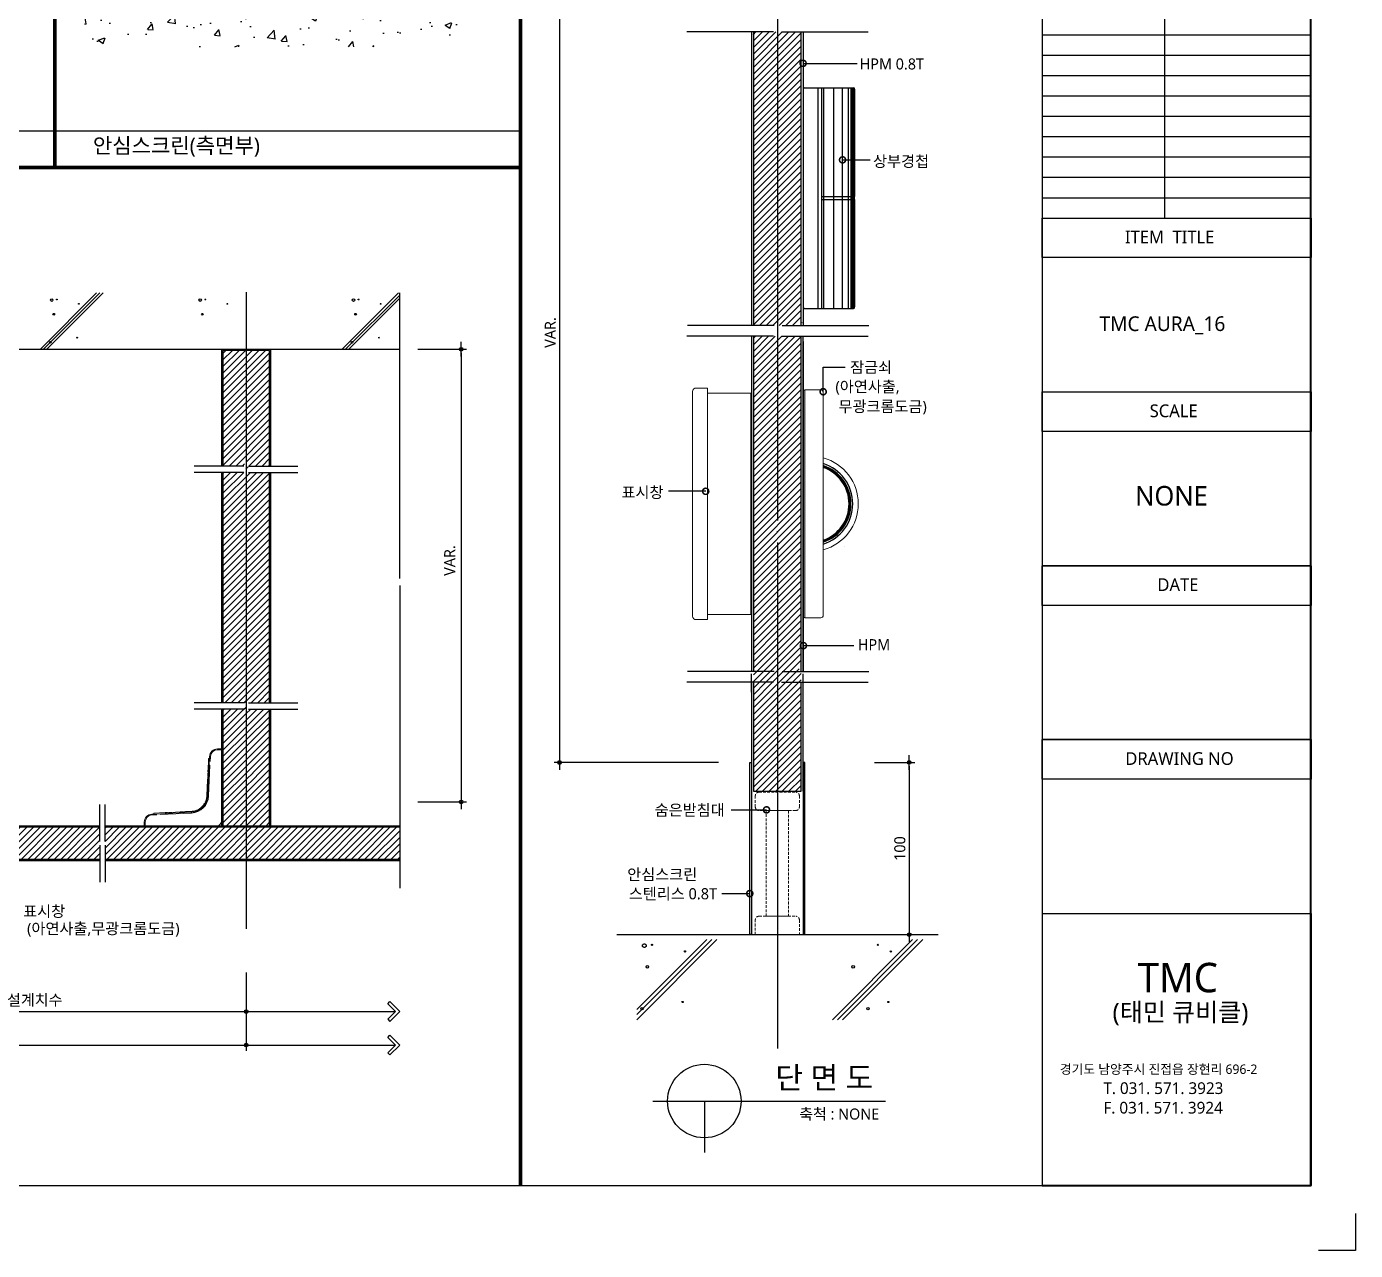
# Model space of a CAD drawing. Extents: x -256 to 8104, y -176 to 5714.
# Drawn here: x 4488 to 8104, y -176 to 3153 of the extents above; entities that cross this region are included whole.
import ezdxf
from ezdxf.enums import TextEntityAlignment as Align

# ---------------------------------------------------------------- set-up
doc = ezdxf.new("R2010")
doc.units = 0
doc.header["$LTSCALE"] = 30
doc.linetypes.add('CEN', pattern=[62, 60, -1, 0, -1])
doc.linetypes.add('HIDDEN', pattern=[0.375, 0.25, -0.125])
doc.layers.get('0').update_dxf_attribs({"linetype": 'CONTINUOUS'})
doc.layers.get('DEFPOINTS').update_dxf_attribs({"linetype": 'CONTINUOUS'})
for name, color, linetype in [('C', 2, 'CONTINUOUS'), ('curior-0Line', 252, 'CONTINUOUS'), ('DIM', 7, 'CONTINUOUS'), ('HAT', 8, 'CONTINUOUS'), ('HID', 9, 'HIDDEN'), ('TIT', 3, 'CONTINUOUS'), ('경첩', 4, 'CONTINUOUS'), ('문자', 3, 'CONTINUOUS'), ('부자재', 4, 'CONTINUOUS'), ('잠금쇠(회전형)', 4, 'CONTINUOUS'), ('중심선', 1, 'CEN'), ('치수', 1, 'CONTINUOUS'), ('판넬', 2, 'CONTINUOUS'), ('해치', 8, 'CONTINUOUS')]:
    doc.layers.add(name, color=color, linetype=linetype)
doc.styles.add('돋움', font='malgun.ttf')
doc.dimstyles.new('10', dxfattribs={"dimscale": 10, "dimtxt": 3, "dimasz": 1, "dimexe": 1.5, "dimexo": 2, "dimgap": 1, "dimtad": 1, "dimdec": 0, "dimlunit": 6, "dimtxsty": '돋움', "dimblk": 'DIMDOT', "dimcen": -1, "dimdle": 1.5, "dimclrt": 3, "dimazin": 3, "dimtfac": 1, "dimtdec": 0, "dimtix": 1, "dimtmove": 2, "dimatfit": 3, "dimldrblk": 'DIMDOT', "dimarcsym": 0})
pattern_1 = [(45, (150000, 0), (-8.980256, 8.980256), [])]

# ---------------------------------------------------------------- blocks, each defined once
blk = doc.blocks.new('DIMDOT')
at = {"linetype": 'Continuous'}
blk.add_line((-2, 0), (2, 0), dxfattribs=at)
for radius in [0.5, 0.25]:
    blk.add_circle((0, 0), radius, dxfattribs=at)
blk = doc.blocks.new('*D351')
at = {"layer": 'DEFPOINTS', "color": 0}
for p in [(158653.4, 775.5), (163407.3, 775.5), (163407.3, 558.3)]:
    blk.add_point(p, dxfattribs=at)
at = {"layer": 'DIM', "color": 0, "lineweight": -2, "ltscale": 10}
for p, q in [((158653.4, 755.5), (158653.4, 543.3)), ((163407.3, 755.5), (163407.3, 543.3)), ((158663.4, 558.3), (163397.3, 558.3))]:
    blk.add_line(p, q, dxfattribs=at)
at = {"layer": 'DIM', "color": 0, "lineweight": -2, "xscale": 10, "yscale": 10, "zscale": 10, "rotation": 180}
blk.add_blockref('DIMDOT', (158653.4, 558.3), dxfattribs=at)
at = {"layer": 'DIM', "color": 0, "lineweight": -2, "xscale": 10, "yscale": 10, "zscale": 10}
blk.add_blockref('DIMDOT', (163407.3, 558.3), dxfattribs=at)
at = {"layer": 'DIM', "color": 3, "insert": (161030.4, 588), "char_height": 30, "attachment_point": 5, "style": '돋움'}
blk.add_mtext('설계치수', dxfattribs=at)
blk = doc.blocks.new('*D352')
at = {"layer": 'DEFPOINTS', "color": 0}
for p in [(162256.5, 775.5), (163407.3, 775.5), (163407.3, 649.8)]:
    blk.add_point(p, dxfattribs=at)
at = {"layer": 'DIM', "color": 0, "lineweight": -2, "ltscale": 10}
for p, q in [((162256.5, 755.5), (162256.5, 634.8)), ((163407.3, 755.5), (163407.3, 634.8)), ((162266.5, 649.8), (163397.3, 649.8))]:
    blk.add_line(p, q, dxfattribs=at)
at = {"layer": 'DIM', "color": 0, "lineweight": -2, "xscale": 10, "yscale": 10, "zscale": 10, "rotation": 180}
blk.add_blockref('DIMDOT', (162256.5, 649.8), dxfattribs=at)
at = {"layer": 'DIM', "color": 0, "lineweight": -2, "xscale": 10, "yscale": 10, "zscale": 10}
blk.add_blockref('DIMDOT', (163407.3, 649.8), dxfattribs=at)
at = {"layer": 'DIM', "color": 3, "insert": (162831.9, 679.5), "char_height": 30, "attachment_point": 5, "style": '돋움'}
blk.add_mtext('설계치수', dxfattribs=at)
blk = doc.blocks.new('*D354')
at = {"layer": 'DEFPOINTS', "color": 0}
for p in [(163854.1, 2451.2), (163854.1, 1219.8), (163992, 1219.8)]:
    blk.add_point(p, dxfattribs=at)
at = {"layer": 'DIM', "color": 0, "lineweight": -2, "ltscale": 10}
for p, q in [((163874.1, 2451.2), (164007, 2451.2)), ((163992, 2441.2), (163992, 1229.8)), ((163874.1, 1219.8), (164007, 1219.8))]:
    blk.add_line(p, q, dxfattribs=at)
at = {"layer": 'DIM', "color": 0, "lineweight": -2, "xscale": 10, "yscale": 10, "zscale": 10}
for p, rotation in [((163992, 2451.2), 90), ((163992, 1219.8), 270)]:
    blk.add_blockref('DIMDOT', p, dxfattribs=dict(at, rotation=rotation))
at = {"layer": 'DIM', "color": 3, "insert": (163961.2, 1876.4), "char_height": 30, "attachment_point": 5, "rotation": 90, "style": '돋움'}
blk.add_mtext('VAR.', dxfattribs=at)
blk = doc.blocks.new('A$C06B31977')
for p, q in [((1.26, 11.06), (1.26, 21.17)), ((1.26, 10.11), (1.26, 0))]:
    blk.add_line(p, q)
blk = doc.blocks.new('A$C13EB2441')
for p, q in [((0.84, 7.37), (0.84, 14.11)), ((0.84, 6.74), (0.84, 0))]:
    blk.add_line(p, q)
blk = doc.blocks.new('*D363')
at = {"layer": 'DEFPOINTS', "color": 0}
for p in [(164712.9, 3666.1), (164260.1, 1327.1), (164712.9, 1327.1)]:
    blk.add_point(p, dxfattribs=at)
at = {"layer": 'DIM', "color": 0, "lineweight": -2, "ltscale": 10}
for p, q in [((164692.9, 3666.1), (164245.1, 3666.1)), ((164260.1, 3656.1), (164260.1, 1337.1)), ((164692.9, 1327.1), (164245.1, 1327.1))]:
    blk.add_line(p, q, dxfattribs=at)
at = {"layer": 'DIM', "color": 0, "lineweight": -2, "xscale": 10, "yscale": 10, "zscale": 10}
for p, rotation in [((164260.1, 3666.1), 90), ((164260.1, 1327.1), 270)]:
    blk.add_blockref('DIMDOT', p, dxfattribs=dict(at, rotation=rotation))
at = {"layer": 'DIM', "color": 3, "insert": (164234.8, 2496.6), "char_height": 30, "attachment_point": 5, "rotation": 90, "style": '돋움'}
blk.add_mtext('VAR.', dxfattribs=at)
blk = doc.blocks.new('_DOTSMALL')
at = {"color": 0, "linetype": 'ByBlock', "const_width": 0.5}
blk.add_lwpolyline([(-0.0625, 0, 1), (0.0625, 0, 1)], format="xyb", close=True, dxfattribs=at)
blk = doc.blocks.new('A$C63EC304E')
at = {"layer": '치수', "color": 1, "xscale": 2.5, "yscale": 2.5, "zscale": 2.5, "rotation": 234.3098741996962}
blk.add_blockref('_DOTSMALL', (0.31, 0.31), dxfattribs=at)
blk = doc.blocks.new('A$C2BC9653E')
at = {"layer": '치수', "xscale": 0.3333333333333333, "yscale": 0.3333333333333333, "zscale": 0.3333333333333333}
blk.add_blockref('A$C63EC304E', (0, 0), dxfattribs=at)
blk = doc.blocks.new('A$C7FC71301')
at = {"layer": '치수', "rotation": 180}
blk.add_blockref('A$C2BC9653E', (0.208, 0.208), dxfattribs=at)
blk = doc.blocks.new('A$C4A20372B')
at = {"layer": '치수'}
blk.add_blockref('A$C7FC71301', (0, 0), dxfattribs=at)
blk = doc.blocks.new('A$C566469F5')
at = {"layer": '치수'}
blk.add_blockref('A$C4A20372B', (0, 0), dxfattribs=at)
blk = doc.blocks.new('A$C7E317CD4')
at = {"layer": '해치', "xscale": 2, "yscale": 2, "zscale": 2}
blk.add_blockref('A$C566469F5', (0, 0), dxfattribs=at)
blk = doc.blocks.new('A$C601D7F27')
at = {"layer": '치수'}
blk.add_blockref('A$C7E317CD4', (0, 0), dxfattribs=at)
blk = doc.blocks.new('A$C38802C08')
at = {"layer": '치수'}
blk.add_blockref('A$C601D7F27', (0, 0), dxfattribs=at)
blk = doc.blocks.new('*D364')
at = {"layer": 'DEFPOINTS', "color": 0}
for p in [(165097.3, 1327.2), (165097.3, 858.9), (165211.6, 858.9)]:
    blk.add_point(p, dxfattribs=at)
at = {"layer": 'DIM', "color": 0, "lineweight": -2, "ltscale": 10}
for p, q in [((165117.3, 1327.2), (165226.6, 1327.2)), ((165211.6, 1317.2), (165211.6, 868.9)), ((165117.3, 858.9), (165226.6, 858.9))]:
    blk.add_line(p, q, dxfattribs=at)
at = {"layer": 'DIM', "color": 0, "lineweight": -2, "xscale": 10, "yscale": 10, "zscale": 10}
for p, rotation in [((165211.6, 1327.2), 90), ((165211.6, 858.9), 270)]:
    blk.add_blockref('DIMDOT', p, dxfattribs=dict(at, rotation=rotation))
at = {"layer": 'DIM', "color": 3, "insert": (165186, 1093), "char_height": 30, "attachment_point": 5, "rotation": 90, "style": '돋움'}
blk.add_mtext('100', dxfattribs=at)
blk = doc.blocks.new('AURA_16', base_point=(158321.5, 175.8))
at = {"layer": 'HAT'}
h = blk.add_hatch(dxfattribs=at)
h.set_pattern_fill('ANSI31', color=256, scale=4, style=0)
h.set_pattern_definition(pattern_1)
edge = h.paths.add_edge_path()
edge.add_line((164917.6, 3265.4), (164858.2, 3265.4))
edge.add_arc((164856.1, 3265.4), 2.08, -54.3099, 0, ccw=False)
edge.add_arc((164856.1, 3265.4), 2.08, 125.6901, 305.6901, ccw=False)
edge.add_arc((164856.1, 3265.4), 2.08, 0, 125.6901, ccw=False)
edge.add_line((164858.2, 3265.4), (164917.6, 3265.4))
edge.add_line((164917.6, 3265.4), (164917.6, 3314.1))
edge.add_line((164917.6, 3314.1), (164907.3, 3314.1))
edge.add_spline(control_points=[(164904.5, 3306.3), (164905.5, 3308.9), (164906.4, 3311.6), (164907.3, 3314.1)], knot_values=[0, 0, 0, 0, 0.152076, 0.152076, 0.152076, 0.152076], degree=3, periodic=0)
edge.add_line((164907.3, 3314.1), (164852.6, 3314.1))
edge.add_line((164852.6, 3314.1), (164852.6, 2515.6))
edge.add_line((164852.6, 2515.6), (164909.3, 2515.6))
edge.add_spline(control_points=[(164909.3, 2515.6), (164912.5, 2524.3), (164915.5, 2532.2), (164917.6, 2536)], knot_values=[0.152076, 0.152076, 0.152076, 0.152076, 0.673721, 0.673721, 0.673721, 0.673721], degree=3, periodic=0)
edge.add_spline(control_points=[(164920, 2515.6), (164920.5, 2525.6), (164921.6, 2540.9), (164918.7, 2538), (164917.6, 2536)], knot_values=[0.673721, 0.673721, 0.673721, 0.673721, 1.332503, 1.60798, 1.60798, 1.60798, 1.60798], degree=3, periodic=0)
edge.add_line((164917.6, 2536), (164917.6, 3265.4))
h.paths.add_polyline_path([(164852.6, 3314.1), (164787.6, 3314.1), (164787.6, 2515.6), (164852.6, 2515.6)])
h = blk.add_hatch(dxfattribs=at)
h.set_pattern_fill('ANSI31', color=256, scale=4, style=0)
h.set_pattern_definition(pattern_1)
h.paths.add_polyline_path([(164852.6, 2030), (164787.6, 2030), (164787.6, 1574.5), (164852.6, 1574.5), (164852.6, 1684, -0.567825), (164852.6, 1687.6)])
h.paths.add_polyline_path([(164917.6, 2030), (164852.6, 2030), (164852.6, 1687.6, -0.582142), (164855.8, 1685.8), (164917.6, 1685.8)])
edge = h.paths.add_edge_path()
edge.add_line((164917.6, 1685.8), (164855.8, 1685.8))
edge.add_arc((164853.7, 1685.8), 2.08, -54.3099, 0, ccw=False)
edge.add_arc((164853.7, 1685.8), 2.08, 239.178, 305.6901, ccw=False)
edge.add_line((164852.6, 1684), (164852.6, 1574.5))
edge.add_line((164852.6, 1574.5), (164909.3, 1574.5))
edge.add_spline(control_points=[(164909.3, 1574.5), (164912.5, 1583.3), (164915.5, 1591.1), (164917.6, 1594.9)], knot_values=[0.152076, 0.152076, 0.152076, 0.152076, 0.673721, 0.673721, 0.673721, 0.673721], degree=3, periodic=0)
edge.add_line((164917.6, 1594.9), (164917.6, 1685.8))
h.paths.add_polyline_path([(164852.6, 2486.6), (164787.6, 2486.6), (164787.6, 2030), (164852.6, 2030)])
edge = h.paths.add_edge_path()
edge.add_line((164917.6, 2486.6), (164907.3, 2486.6))
edge.add_spline(control_points=[(164904.5, 2478.8), (164905.5, 2481.4), (164906.4, 2484), (164907.3, 2486.6)], knot_values=[0, 0, 0, 0, 0.152076, 0.152076, 0.152076, 0.152076], degree=3, periodic=0)
edge.add_line((164907.3, 2486.6), (164852.6, 2486.6))
edge.add_line((164852.6, 2486.6), (164852.6, 2030))
edge.add_line((164852.6, 2030), (164917.6, 2030))
edge.add_line((164917.6, 2030), (164917.6, 2486.6))
at = {"layer": 'HAT', "transparency": 33554687}
h = blk.add_hatch(dxfattribs=at)
h.set_pattern_fill('ANSI31', color=256, scale=4, style=0)
h.set_pattern_definition(pattern_1)
h.paths.add_polyline_path([(164787.6, 1574.5), (164787.6, 1545.5), (164842, 1545.5), (164852.6, 1545.5), (164852.6, 1574.5), (164844, 1574.5)])
h.paths.add_polyline_path([(164917.6, 1545.5), (164917.6, 1574.5), (164866.2, 1574.5), (164852.6, 1574.5), (164852.6, 1545.5), (164864.3, 1545.5)])
h = blk.add_hatch(dxfattribs=at)
h.set_pattern_fill('ANSI31', color=256, scale=4, style=0)
h.set_pattern_definition(pattern_1)
h.paths.add_polyline_path([(164842, 1545.5), (164787.6, 1545.5), (164787.6, 1248.7), (164852.6, 1248.7), (164852.6, 1545.5)])
h.paths.add_polyline_path([(164917.6, 1545.5), (164864.3, 1545.5), (164852.6, 1545.5), (164852.6, 1248.7), (164917.6, 1248.7)])
at = {"layer": '해치'}
h = blk.add_hatch(dxfattribs=at)
h.set_pattern_fill('AR-CONC', color=256, style=0)
h.set_pattern_definition([(50, (161538.17, 1839.99), (182.185, -15.939), [19.05, -209.55]), (355, (161538.17, 1839.99), (-35.243, 191.057), [15.24, -167.64]), (100.451, (161553.35, 1838.66), (146.943, 175.117), [16.19, -178.09]), (46.184, (161538.17, 1890.8), (271.079, -42.042), [28.575, -314.325]), (96.636, (161560.76, 1887.29), (237.404, 247.426), [24.285, -267.135]), (351.184, (161538.17, 1890.8), (237.405, 247.425), [22.86, -251.46]), (21, (161563.57, 1878.09), (151.615, -102.2655), [19.05, -209.55]), (326, (161563.57, 1878.09), (61.802, 184.188), [15.24, -167.64]), (71.4514, (161576.2, 1869.57), (213.416, 81.923), [16.19, -178.09]), (37.5, (161538.166, 1839.99), (3.0886, 84.555), [0, -165.608, 0, -170.18, 0, -168.275]), (7.5, (161538.17, 1839.99), (66.8197, 100.1806), [0, -97.028, 0, -161.798, 0, -64.135]), (327.5, (161481.524, 1839.99), (135.5906, -5.7287), [0, -63.5, 0, -198.12, 0, -262.89]), (317.5, (161456.12, 1839.99), (148.129, 25.4265), [0, -82.55, 0, -131.572, 0, -186.69])])
h.paths.add_polyline_path([(164017.7, 3273.7), (164017.7, 3376.7), (162967.6, 3376.7), (162967.6, 3273.7)])
h = blk.add_hatch(dxfattribs=at)
h.set_pattern_fill('ANSI31', color=256, scale=4, style=0)
h.set_pattern_definition([(45, (-112903.08, -55996.612), (-8.9802561, 8.9802561), [])])
edge = h.paths.add_edge_path()
edge.add_line((163407.3, 2447.8), (163344.9, 2447.8))
edge.add_line((163344.9, 2447.8), (163344, 2446.9))
edge.add_line((163344, 2446.9), (163344, 2346.5))
edge.add_line((163344, 2346.5), (163386.8, 2346.5))
edge.add_line((163386.8, 2346.5), (163386.8, 2305))
edge.add_line((163386.8, 2305), (163344, 2305))
edge.add_line((163344, 2305), (163344, 2133.3))
edge.add_line((163344, 2133.3), (163400.6, 2133.3))
edge.add_spline(control_points=[(163400.6, 2133.3), (163403.3, 2140.9), (163409.4, 2156.3), (163405.5, 2125.4), (163407, 2122.9), (163407.3, 2122.9)], knot_values=[0.456227, 0.456227, 0.456227, 0.456227, 2.847595, 6.178025, 6.737145, 6.737145, 6.737145, 6.737145], degree=3, periodic=0)
edge.add_spline(control_points=[(163407, 2123.1), (163407.1, 2126.1), (163407.1, 2128.8), (163406.6, 2129.2), (163406.5, 2129.2)], knot_values=[0.891967, 0.891967, 0.891967, 0.891967, 1.280656, 1.337888, 1.337888, 1.337888, 1.337888], degree=3, periodic=0)
edge.add_line((163407.3, 2122.9), (163407.3, 2447.8))
edge = h.paths.add_edge_path()
edge.add_line((163470.7, 2447.8), (163407.3, 2447.8))
edge.add_line((163407.3, 2447.8), (163407.3, 2122.9))
edge.add_spline(control_points=[(163407.3, 2122.9), (163408.5, 2122.6), (163410.7, 2127), (163413.4, 2133.3)], knot_values=[6.737145, 6.737145, 6.737145, 6.737145, 8.913909, 8.913909, 8.913909, 8.913909], degree=3, periodic=0)
edge.add_spline(control_points=[(163413.4, 2133.3), (163415.4, 2138.1), (163417.7, 2144.1), (163420.1, 2150)], knot_values=[8.913909, 8.913909, 8.913909, 8.913909, 10.573873, 10.573873, 10.573873, 10.573873], degree=3, periodic=0)
edge.add_line((163413.4, 2133.3), (163470.7, 2133.3))
edge.add_line((163470.7, 2133.3), (163470.7, 2305))
edge.add_line((163470.7, 2305), (163427.8, 2305))
edge.add_line((163427.8, 2305), (163427.8, 2346.5))
edge.add_line((163427.8, 2346.5), (163470.7, 2346.5))
edge.add_line((163470.7, 2346.5), (163470.7, 2447.8))
h.paths.add_polyline_path([(163470.7, 2346.5), (163427.8, 2346.5), (163427.8, 2305), (163470.7, 2305)], flags=16)
h.paths.add_polyline_path([(163386.8, 2346.5), (163344, 2346.5), (163344, 2305), (163386.8, 2305)], flags=16)
h = blk.add_hatch(dxfattribs=at)
h.set_pattern_fill('ANSI31', color=256, scale=4, style=0)
h.set_pattern_definition([(45, (163407.324, 1802.837), (-8.98026, 8.98026), [])])
h.paths.add_polyline_path([(163470.7, 2116.2), (163344, 2116.2), (163344, 1489.5), (163470.7, 1489.5)])
at = {"layer": '해치', "transparency": 33554687}
h = blk.add_hatch(dxfattribs=at)
h.set_pattern_fill('ANSI31', color=256, scale=4)
h.set_pattern_definition(pattern_1)
edge = h.paths.add_edge_path()
edge.add_spline(control_points=[(163407.3, 1461.9), (163407, 1462), (163405.9, 1463.7), (163406.8, 1473.6), (163407, 1479.3)], knot_values=[1.337888, 1.337888, 1.337888, 1.337888, 1.524261, 2.245715, 2.245715, 2.245715, 2.245715], degree=3, periodic=0)
edge.add_spline(control_points=[(163407.3, 1479.1), (163407, 1479.1), (163405.5, 1481.6), (163409.4, 1512.5), (163403.3, 1497.1), (163400.6, 1489.5)], knot_values=[0.152076, 0.152076, 0.152076, 0.152076, 0.338449, 1.448592, 2.245715, 2.245715, 2.245715, 2.245715], degree=3, periodic=0)
edge.add_spline(control_points=[(163407, 1479.3), (163407.1, 1482.3), (163407.1, 1485), (163406.6, 1485.4), (163406.5, 1485.4)], knot_values=[0.891967, 0.891967, 0.891967, 0.891967, 1.280656, 1.337888, 1.337888, 1.337888, 1.337888], degree=3, periodic=0)
edge.add_spline(control_points=[(163406.5, 1485.4), (163405.5, 1485.5), (163403.1, 1479.5), (163400.6, 1472.4)], knot_values=[0.152076, 0.152076, 0.152076, 0.152076, 0.891967, 0.891967, 0.891967, 0.891967], degree=3, periodic=0)
edge.add_spline(control_points=[(163398.9, 1467.9), (163399.5, 1469.4), (163400, 1470.9), (163400.6, 1472.4)], knot_values=[0, 0, 0, 0, 0.152076, 0.152076, 0.152076, 0.152076], degree=3, periodic=0)
edge.add_line((163400.6, 1472.4), (163344, 1472.4))
edge.add_line((163344, 1472.4), (163344, 1299.9))
edge.add_line((163344, 1299.9), (163388.7, 1299.9))
edge.add_line((163388.7, 1299.9), (163388.7, 1258.4))
edge.add_line((163388.7, 1258.4), (163344, 1258.4))
edge.add_line((163344, 1258.4), (163344, 1154.1))
edge.add_line((163344, 1154.1), (163407.3, 1154.1))
edge.add_line((163407.3, 1154.1), (163407.3, 1461.9))
h.paths.add_polyline_path([(163470.7, 1299.9), (163425.9, 1299.9), (163425.9, 1258.4), (163470.7, 1258.4)])
h.paths.add_polyline_path([(163388.7, 1299.9), (163344, 1299.9), (163344, 1258.4), (163388.7, 1258.4)], flags=16)
h = blk.add_hatch(dxfattribs=at)
h.set_pattern_fill('ANSI31', color=256, scale=4)
h.set_pattern_definition(pattern_1)
h.paths.add_polyline_path([(163470.7, 1411.4), (163407.3, 1411.4), (163407.3, 1154.1), (163470.7, 1154.1), (163470.7, 1258.4), (163425.9, 1258.4), (163425.9, 1299.9), (163470.7, 1299.9)])
edge = h.paths.add_edge_path()
edge.add_line((163470.7, 1472.4), (163413.4, 1472.4))
edge.add_spline(control_points=[(163413.4, 1472.4), (163410.7, 1466.1), (163408.5, 1461.7), (163407.3, 1461.9)], knot_values=[2.245715, 2.245715, 2.245715, 2.245715, 2.971303, 2.971303, 2.971303, 2.971303], degree=3, periodic=0)
edge.add_line((163407.3, 1461.9), (163407.3, 1411.4))
edge.add_line((163407.3, 1411.4), (163470.7, 1411.4))
edge.add_line((163470.7, 1411.4), (163470.7, 1472.4))
h = blk.add_hatch(dxfattribs=at)
h.set_pattern_fill('ANSI31', color=256, scale=4, style=0)
h.set_pattern_definition(pattern_1)
h.paths.add_polyline_path([(163023.4, 1102.5), (163023.4, 1112), (163023.4, 1150.8), (163407.3, 1150.8), (163407.3, 1064.1), (163023.4, 1064.1)])
edge = h.paths.add_edge_path()
edge.add_line((163008.8, 1102.5), (163008.8, 1112))
edge.add_line((163008.8, 1112), (163008.8, 1150.8))
edge.add_line((163008.8, 1150.8), (162376.3, 1150.8))
edge.add_line((162376.3, 1150.8), (162376.3, 1109.6))
edge.add_arc((162376.3, 1107.5), 2.08, -35.6901, 90, ccw=False)
edge.add_arc((162376.3, 1107.5), 2.08, 270, 324.3099, ccw=False)
edge.add_line((162376.3, 1105.4), (162376.3, 1064.1))
edge.add_line((162376.3, 1064.1), (163008.8, 1064.1))
edge.add_line((163008.8, 1064.1), (163008.8, 1102.5))
h.paths.add_polyline_path([(162251.5, 1150.8), (162251.5, 1064.1), (162376.3, 1064.1), (162376.3, 1105.4, -0.610943), (162374.6, 1108.7, -0.241509), (162376.3, 1109.6), (162376.3, 1150.8)])
h.paths.add_polyline_path([(163825, 1150.8), (163407.3, 1150.8), (163407.3, 1064.1), (163825, 1064.1)])
at = {"color": 8}
blk.add_line((162768.2, 3045), (164153.5, 3045), dxfattribs=at)
for p, q in [((163825, 1827.5), (163825, 2604.3)), ((158653.4, 2451.2), (163825, 2451.2)), ((163400.7, 2133.3), (163265.9, 2133.3)), ((163413.4, 2133.3), (163548.2, 2133.3)), ((163825, 1808.5), (163825, 985.2)), ((163400.7, 1489.5), (163265.9, 1489.5)), ((163413.4, 1489.5), (163548.2, 1489.5)), ((164415.4, 858.9), (165289.8, 858.9))]:
    blk.add_line(p, q)
at = {"color": 2}
for p, q in [((166425.6, 100), (166425.6, 0)), ((166425.6, 100), (166425.6, 0)), ((166425.6, 100), (166425.6, 0)), ((166425.6, 0), (166325.6, 0)), ((166425.6, 0), (166325.6, 0)), ((166425.6, 0), (166325.6, 0))]:
    blk.add_line(p, q, dxfattribs=at)
for points in [[(158320.8, 5714.2), (165573.1, 5714.2), (165573.1, 175.8), (158320.8, 175.8)], [(158320.8, 5714.2), (165573.1, 5714.2), (165573.1, 175.8), (158320.8, 175.8)], [(158320.8, 5714.2), (166302.7, 5714.2), (166302.7, 175.8), (158320.8, 175.8)], [(164777.6, 1327.1), (164782.6, 1327.1), (164782.6, 858.9), (164777.6, 858.9)], [(164927.6, 1327.1), (164922.6, 1327.1), (164922.6, 858.9), (164927.6, 858.9)]]:
    blk.add_lwpolyline(points, close=True, dxfattribs=at)
at = {"color": 8, "const_width": 10}
for points in [[(162886.6, 2945), (162886.6, 5714.2)], [(164153.5, 175.8), (164153.5, 5714.2)], [(158368.9, 2945), (164153.5, 2945)]]:
    blk.add_lwpolyline(points, dxfattribs=at)
at = {"layer": 'C'}
for p, q in [((164787.6, 3314.1), (164787.6, 2515.6)), ((164917.6, 2515.6), (164917.6, 3314.1)), ((164787.6, 2486.6), (164787.6, 1574.5)), ((164917.6, 1574.5), (164917.6, 2486.6)), ((164787.6, 1545.5), (164787.6, 1248.7)), ((164917.6, 1248.7), (164917.6, 1545.5)), ((164787.6, 1248.7), (164917.6, 1248.7)), ((163008.8, 1150.8), (162618.5, 1150.8)), ((163825, 1150.8), (163023.4, 1150.8)), ((162618.5, 1064.1), (163008.8, 1064.1)), ((163023.4, 1064.1), (163825, 1064.1))]:
    blk.add_line(p, q, dxfattribs=at)
at = {"layer": 'curior-0Line'}
for p, q in [((165573.1, 5714.2), (165573.1, 176.6)), ((165905.7, 3361.7), (165905.7, 2808)), ((165573.5, 3306.3), (166305.6, 3306.3)), ((165573.5, 3251), (166305.6, 3251)), ((165573.5, 3195.6), (166305.6, 3195.6)), ((165573.5, 3140.2), (166305.6, 3140.2)), ((165573.5, 3084.8), (166305.6, 3084.8)), ((165573.5, 3029.5), (166305.6, 3029.5)), ((165573.5, 2974.1), (166305.6, 2974.1)), ((165573.5, 2918.7), (166305.6, 2918.7)), ((165573.5, 2863.3), (166305.6, 2863.3)), ((165573.5, 2808), (166305.6, 2808))]:
    blk.add_line(p, q, dxfattribs=at)
for points in [[(166305.6, 5714.2), (165573.1, 5714.2), (165573.1, 175.8), (166305.6, 175.8)], [(165573.5, 2808), (166305.6, 2808), (166305.6, 2700.2), (165573.5, 2700.2)], [(165573.5, 2335.1), (166305.6, 2335.1), (166305.6, 2227.3), (165573.5, 2227.3)], [(165573.5, 1389.2), (166305.6, 1389.2), (166305.6, 1862.2), (165573.5, 1862.2)], [(165573.5, 1862.2), (166305.6, 1862.2), (166305.6, 1754.4), (165573.5, 1754.4)], [(165573.5, 916.3), (166305.6, 916.3), (166305.6, 1389.2), (165573.5, 1389.2)], [(165573.5, 1389.2), (166305.6, 1389.2), (166305.6, 1281.5), (165573.5, 1281.5)], [(166305.6, 176.6), (165573.8, 176.6), (165573.8, 916.3), (166305.6, 916.3)]]:
    blk.add_lwpolyline(points, close=True, dxfattribs=at)
at = {"layer": 'DIM', "ltscale": 10}
for p, q in [((163792.5, 670.9), (163798.3, 676.6)), ((163813.6, 649.8), (163792.5, 670.9)), ((163825, 649.8), (163798.3, 676.6)), ((163407.3, 649.8), (163813.6, 649.8)), ((163813.6, 649.8), (163792.5, 628.7)), ((163792.5, 628.7), (163798.3, 623)), ((163825, 649.8), (163798.3, 623)), ((163792.5, 579.4), (163798.3, 585.1)), ((163813.6, 558.3), (163792.5, 579.4)), ((163825, 558.3), (163798.3, 585.1)), ((163407.3, 558.3), (163813.6, 558.3)), ((163813.6, 558.3), (163792.5, 537.3)), ((163825, 558.3), (163798.3, 531.6)), ((163792.5, 537.3), (163798.3, 531.6))]:
    blk.add_line(p, q, dxfattribs=at)
at = {"layer": 'HAT'}
for radius, start, end in [(114.6, 287.404, 72.596), (109.6, 288.2251, 71.7749), (106.6, 288.7568, 71.2432), (104.6, 289.1292, 70.8708)]:
    blk.add_arc((164943.3, 2030.6), radius, start, end, dxfattribs=at)
at = {"layer": 'HID', "lineweight": 15}
for points in [[(164802.6, 1246.3), (164902.6, 1246.3, -0.414214), (164912.6, 1236.3), (164912.6, 1206.3, -0.414214), (164902.6, 1196.3), (164802.6, 1196.3, -0.414214), (164792.6, 1206.3), (164792.6, 1236.3, -0.414214)], [(164802.6, 908.9), (164902.6, 908.9, -0.414214), (164912.6, 898.9), (164912.6, 858.9), (164792.6, 858.9), (164792.6, 898.9, -0.414214)]]:
    blk.add_lwpolyline(points, format="xyb", close=True, dxfattribs=at)
blk.add_lwpolyline([(164822.6, 1196.3), (164882.6, 1196.3), (164882.6, 908.9), (164822.6, 908.9)], close=True, dxfattribs=at)
at = {"layer": 'TIT', "color": 7}
for p, q in [((164513.9, 406.2), (165146.6, 406.2)), ((164654.2, 406.2), (164654.2, 266.2))]:
    blk.add_line(p, q, dxfattribs=at)
blk.add_circle((164653.9, 406.2), 100, dxfattribs=at)
at = {"layer": '경첩', "color": 4, "linetype": 'Continuous', "lineweight": 15}
for p, q in [((163305.6, 1338.6), (163307.2, 1337.1)), ((163307.4, 1343.2), (163306.3, 1319.9)), ((163309.1, 1329.6), (163309.8, 1343.1)), ((163329.3, 1361.8), (163329.3, 1364.1)), ((163340, 1364.1), (163329.3, 1364.1)), ((163329.3, 1361.8), (163340, 1361.8)), ((163340, 1361.8), (163340, 1364.1)), ((163340, 1341.7), (163340, 1361.8)), ((163340, 1338.5), (163340, 1340.8)), ((163340, 1338.5), (163340, 1168.1)), ((163306.3, 1319.9), (163302.4, 1236.2)), ((163304.6, 1333.1), (163303.4, 1307.8)), ((163303.4, 1307.8), (163305.7, 1305.6)), ((163304.6, 1333.1), (163306.9, 1330.8)), ((163304.7, 1236.1), (163308.7, 1319.8)), ((163302.5, 1288.9), (163301.3, 1262.2)), ((163302.5, 1288.9), (163304.8, 1286.7)), ((163303, 1298.4), (163302.7, 1292.1)), ((163302.7, 1292.1), (163304.9, 1289.9)), ((163303, 1298.4), (163305.2, 1296.2)), ((163303.1, 1301.5), (163305.4, 1299.3)), ((163299.6, 1231.7), (163301.6, 1229.7)), ((163299.9, 1233.8), (163302, 1231.7)), ((163300.3, 1242.3), (163300.1, 1236.3)), ((163300.4, 1243.2), (163300.3, 1242.3)), ((163300.3, 1242.3), (163302.6, 1240.1)), ((163300.5, 1246.4), (163300.4, 1243.2)), ((163300.4, 1243.2), (163302.6, 1241)), ((163300.6, 1247.3), (163300.5, 1246.4)), ((163300.5, 1246.4), (163302.8, 1244.2)), ((163301, 1255.9), (163300.6, 1247.3)), ((163300.6, 1247.3), (163302.8, 1245.1)), ((163301, 1255.9), (163303.2, 1253.7)), ((163301.3, 1262.1), (163301.1, 1258.1)), ((163301.1, 1258.1), (163303.3, 1255.9)), ((163301.3, 1262.2), (163303.5, 1259.9)), ((163301.3, 1262.1), (163303.5, 1259.8)), ((163255.6, 1194), (163243, 1193.4)), ((163243, 1193.4), (163245.2, 1191.1)), ((163257.9, 1194.1), (163255.6, 1194)), ((163255.6, 1194), (163257.8, 1191.7)), ((163267.3, 1195.5), (163269.1, 1193.6)), ((163272.2, 1197.2), (163274, 1195.4)), ((163274.5, 1198.2), (163276.3, 1196.4)), ((163278.8, 1200.5), (163280.5, 1198.8)), ((163280.8, 1201.8), (163282.5, 1200.1)), ((163291, 1211.4), (163292.6, 1209.7)), ((163292.4, 1213.3), (163294, 1211.6)), ((163294.9, 1217.4), (163296.6, 1215.7)), ((163296, 1219.6), (163297.7, 1217.9)), ((163297.5, 1223.4), (163299.3, 1221.6)), ((163298.9, 1228.3), (163300.9, 1226.3)), ((163300.8, 1226.3), (163298.9, 1228.2)), ((163132.3, 1164.8), (163130, 1164.8)), ((163130, 1164.8), (163130, 1154.1)), ((163132.3, 1154.1), (163132.3, 1164.8)), ((163174.2, 1187.8), (163150.9, 1186.7)), ((163151, 1184.4), (163164.5, 1185)), ((163155.5, 1188.5), (163156.3, 1189.3)), ((163155.5, 1188.5), (163157, 1187)), ((163186.3, 1190.7), (163156.3, 1189.3)), ((163258, 1191.7), (163174.2, 1187.8)), ((163174.3, 1185.5), (163258.1, 1189.4)), ((163186.3, 1190.7), (163188.5, 1188.5)), ((163192.6, 1191), (163194.8, 1188.8)), ((163195.7, 1191.1), (163198, 1188.9)), ((163227.3, 1192.6), (163202, 1191.4)), ((163202, 1191.4), (163204.3, 1189.2)), ((163227.3, 1192.6), (163229.5, 1190.4)), ((163233.6, 1192.9), (163235.8, 1190.7)), ((163236.7, 1193.1), (163238.9, 1190.8)), ((163130, 1154.1), (163132.3, 1154.1)), ((163132.3, 1154.1), (163152.4, 1154.1)), ((163153.3, 1154.1), (163155.7, 1154.1)), ((163326, 1154.1), (163155.7, 1154.1))]:
    blk.add_line(p, q, dxfattribs=at)
at = {"layer": '경첩', "color": 4, "linetype": 'Continuous', "lineweight": 15, "flags": 128}
for points in [[(163304.8, 1337.8), (163305, 1338), (163305.2, 1338.2), (163305.3, 1338.3), (163305.4, 1338.4), (163305.5, 1338.5), (163305.6, 1338.6), (163305.6, 1338.6), (163305.6, 1338.6)], [(163309.8, 1343.1), (163309.3, 1343.2), (163308.9, 1343.2), (163308.5, 1343.2), (163308.1, 1343.2), (163307.8, 1343.2), (163307.6, 1343.2), (163307.5, 1343.2), (163307.4, 1343.2)], [(163303.4, 1307.8), (163303.4, 1306.6), (163303.3, 1305.4), (163303.3, 1304.3), (163303.2, 1303.4), (163303.2, 1302.6), (163303.2, 1302), (163303.1, 1301.7), (163303.1, 1301.5)], [(163304.8, 1337.8), (163304.8, 1336.8), (163304.7, 1335.7), (163304.7, 1334.4), (163304.6, 1333.1)], [(163306.3, 1319.9), (163306.4, 1319.9), (163306.5, 1319.9), (163306.7, 1319.9), (163307, 1319.9), (163307.4, 1319.9), (163307.8, 1319.8), (163308.2, 1319.8), (163308.7, 1319.8)], [(163299.9, 1233.8), (163299.7, 1232.3), (163299.6, 1231.7)], [(163301.1, 1258.1), (163301.1, 1257.4), (163301, 1256.7), (163301, 1255.9)], [(163301.3, 1262.2), (163301.3, 1262.1), (163301.3, 1262.1)], [(163302.4, 1236.2), (163302.4, 1236.2), (163302.6, 1236.2), (163302.8, 1236.1), (163303.1, 1236.1), (163303.4, 1236.1), (163303.8, 1236.1), (163304.3, 1236.1), (163304.7, 1236.1)], [(163243, 1193.4), (163241.8, 1193.3), (163240.6, 1193.3), (163239.5, 1193.2), (163238.6, 1193.2), (163237.8, 1193.1), (163237.2, 1193.1), (163236.8, 1193.1), (163236.7, 1193.1)], [(163298.9, 1228.3), (163298.9, 1228.3), (163298.9, 1228.3)], [(163151, 1184.4), (163151, 1184.8), (163151, 1185.3), (163150.9, 1185.7), (163150.9, 1186), (163150.9, 1186.3), (163150.9, 1186.5), (163150.9, 1186.7), (163150.9, 1186.7)], [(163174.2, 1187.8), (163174.2, 1187.8), (163174.2, 1187.6), (163174.2, 1187.4), (163174.3, 1187.1), (163174.3, 1186.8), (163174.3, 1186.4), (163174.3, 1185.9), (163174.3, 1185.5)], [(163192.6, 1191), (163192.5, 1191), (163192.1, 1191), (163191.5, 1190.9), (163190.7, 1190.9), (163189.8, 1190.9), (163188.7, 1190.8), (163187.5, 1190.8), (163186.3, 1190.7)], [(163202, 1191.4), (163201, 1191.4), (163199.9, 1191.3), (163198.9, 1191.3), (163198, 1191.3), (163197.2, 1191.2), (163196.6, 1191.2), (163196.1, 1191.2), (163195.8, 1191.2), (163195.7, 1191.1)], [(163233.6, 1192.9), (163233.4, 1192.9), (163233.1, 1192.9), (163232.5, 1192.9), (163231.7, 1192.8), (163230.8, 1192.8), (163229.7, 1192.7), (163228.5, 1192.7), (163227.3, 1192.6)], [(163258, 1191.7), (163258, 1191.7), (163258, 1191.6), (163258, 1191.4), (163258, 1191.1), (163258, 1190.7), (163258, 1190.3), (163258.1, 1189.9), (163258.1, 1189.4)]]:
    blk.add_lwpolyline(points, dxfattribs=at)
at = {"layer": '경첩', "color": 4, "linetype": 'Continuous', "lineweight": 15}
for centre, radius, start, end in [((163329.3, 1342.2), 21.9, 90, 177.3017), ((163329.3, 1342.2), 19.6, 90, 177.3017), ((163255.8, 1238.4), 46.7, 272.6983, 357.3017), ((163255.8, 1238.4), 49, 272.6983, 357.3017), ((163255.8, 1238.4), 44.3, 346.8377, 351.3944), ((163255.8, 1238.4), 44.3, 354.0912, 357.3017), ((163255.8, 1238.4), 44.3, 272.6983, 285), ((163255.8, 1238.4), 44.3, 284.9998, 291.7506), ((163255.8, 1238.4), 44.3, 294.9948, 301.2998), ((163255.8, 1238.3), 44.3, 301.2991, 304.3858), ((163255.8, 1238.4), 44.3, 304.3849, 322.5608), ((163255.8, 1238.4), 44.3, 322.5612, 325.6145), ((163255.8, 1238.4), 44.3, 325.6151, 331.8264), ((163255.8, 1238.4), 44.3, 335.0052, 340.234), ((163255.8, 1238.4), 44.3, 340.234, 346.7569), ((163151.9, 1164.8), 21.9, 92.6983, 180), ((163151.9, 1164.8), 19.6, 92.6983, 180), ((163326, 1168.1), 14, 270, 0)]:
    blk.add_arc(centre, radius, start, end, dxfattribs=at)
at = {"layer": '부자재'}
for p, q in [((164922.6, 3158.2), (164922.6, 2566.2)), ((164926.6, 3162.2), (165058.6, 3162.2)), ((164962.6, 3162.2), (164962.6, 2562.2)), ((164972.7, 3162.2), (164972.7, 2562.2)), ((165062.6, 3158.2), (165062.6, 2866.2)), ((164972.7, 2866.2), (165062.6, 2866.2)), ((164972.7, 2858.2), (165062.6, 2858.2)), ((165061.4, 2866.2), (165061.4, 2858.2)), ((165062.6, 2858.2), (165062.6, 2566.2)), ((164926.6, 2562.2), (165058.6, 2562.2))]:
    blk.add_line(p, q, dxfattribs=at)
for centre, start, end in [((164926.6, 3158.2), 90, 180), ((165058.6, 3158.2), 0, 90), ((164926.6, 2566.2), 180, 270), ((165058.6, 2566.2), 270, 0)]:
    blk.add_arc(centre, 4, start, end, dxfattribs=at)
at = {"layer": '잠금쇠(회전형)', "linetype": 'Continuous', "lineweight": 15}
for p, q in [((164621.7, 2336.5), (164621.7, 1724.6)), ((164631.7, 2345.6), (164662.6, 2345.6)), ((164662.6, 2345.6), (164662.6, 1715.6)), ((164780.7, 2331.3), (164662.6, 2331.3)), ((164780.7, 2331.3), (164780.7, 1729.8)), ((164782.6, 1732.6), (164782.6, 2328.5)), ((164922.6, 2335.6), (164922.6, 1720.6)), ((164927.6, 2340.6), (164970.6, 2340.6)), ((164927.6, 1720.6), (164927.6, 2340.6)), ((164977.6, 2333.6), (164977.6, 1727.6)), ((165036.4, 1914.1), (165036.4, 1914.1)), ((164662.6, 1715.6), (164631.7, 1715.6)), ((164780.7, 1729.8), (164662.6, 1729.8)), ((164970.6, 1720.6), (164927.6, 1720.6))]:
    blk.add_line(p, q, dxfattribs=at)
for centre, radius, start, end in [((164631.7, 2335.6), 10, 90, 174.5584), ((164779.6, 2328.5), 3, 0, 69.2996), ((164927.6, 2335.6), 5, 90, 180), ((164970.6, 2333.6), 7, 0, 90), ((164943.3, 2030.6), 129.6, 285.3368, 74.6632), ((164631.7, 1725.6), 10, 185.4416, 270), ((164779.6, 1732.6), 3, 290.7004, 0), ((164927.6, 1725.6), 5, 180, 270), ((164970.6, 1727.6), 7, 270, 0)]:
    blk.add_arc(centre, radius, start, end, dxfattribs=at)
at = {"layer": '중심선'}
for p, q in [((164852.6, 3785.7), (164852.6, 549.5)), ((163407.3, 2606.6), (163407.3, 874.7))]:
    blk.add_line(p, q, dxfattribs=at)
at = {"layer": '치수'}
for p, q in [((164921.6, 3228.7), (165069.7, 3228.7)), ((165029.1, 2966.2), (165105.6, 2966.2)), ((164977.3, 2335.5), (164977.3, 2402.3)), ((164977.3, 2402.3), (165037.6, 2402.3)), ((164657.6, 2064.7), (164556.2, 2064.7)), ((164922.6, 1645), (165060.9, 1645)), ((164726.8, 1198.7), (164823.2, 1198.3)), ((164701.6, 970.5), (164777.6, 970.5))]:
    blk.add_line(p, q, dxfattribs=at)
at = {"layer": '판넬', "color": 1}
for p, q in [((164782.6, 3314.1), (164782.6, 2515.6)), ((164922.6, 3314.1), (164922.6, 2515.6)), ((164782.6, 3281.9), (164782.6, 2561.9)), ((164922.6, 3281.9), (164922.6, 2561.9)), ((164782.6, 2486.6), (164782.6, 1574.5)), ((164922.6, 1574.5), (164922.6, 2486.6)), ((164922.6, 2471.7), (164922.6, 1574.5)), ((163340, 2451.2), (163340, 2133.3)), ((163474.7, 2133.3), (163474.7, 2451.2)), ((163340, 2116.2), (163340, 1800.5)), ((163474.7, 1800.5), (163474.7, 2116.2)), ((163340, 1800.5), (163340, 1489.5)), ((163474.7, 1489.5), (163474.7, 1800.5)), ((164782.6, 1518.5), (164782.6, 1567.8)), ((164922.6, 1518.5), (164922.6, 1567.8)), ((164782.6, 1545.5), (164782.6, 1248.7)), ((164922.6, 1248.7), (164922.6, 1545.5)), ((163340, 1472.4), (163340, 1154.1)), ((163474.7, 1154.1), (163474.7, 1472.4)), ((163008.8, 1154.1), (162618.5, 1154.1)), ((163825, 1154.1), (163023.4, 1154.1)), ((162618.5, 1060.8), (163008.8, 1060.8)), ((163023.4, 1060.8), (163825, 1060.8))]:
    blk.add_line(p, q, dxfattribs=at)
at = {"layer": '판넬'}
for p, q in [((163344, 2447.8), (163344, 2133.3)), ((163470.7, 2447.8), (163344, 2447.8)), ((163470.7, 2133.3), (163470.7, 2447.8)), ((163344, 2116.2), (163344, 1800.5)), ((163470.7, 1800.5), (163470.7, 2116.2)), ((163344, 1800.5), (163344, 1489.5)), ((163470.7, 1489.5), (163470.7, 1800.5)), ((163344, 1472.4), (163344, 1154.1)), ((163470.7, 1154.1), (163470.7, 1472.4))]:
    blk.add_line(p, q, dxfattribs=at)
at = {"layer": '해치'}
for p, q in [((164978.8, 2562.2), (164978.8, 3162.2)), ((165006.7, 2562.2), (165006.7, 3162.2)), ((165029.5, 2562.2), (165029.5, 3162.2)), ((165046.2, 2562.2), (165046.2, 3162.2)), ((165053.7, 2562.2), (165053.7, 3162.2)), ((165057.5, 2562.2), (165057.5, 3162.2)), ((165060.1, 2562.2), (165060.1, 3162.2)), ((165061.6, 2562.2), (165061.6, 3162.2)), ((165062.1, 2866.2), (165062.1, 3162.2)), ((165062.4, 2866.2), (165062.4, 3162.2)), ((165062.1, 2562.2), (165062.1, 2858.2)), ((165062.4, 2562.2), (165062.4, 2858.2)), ((162847.2, 2451.2), (163000.3, 2604.3)), ((162864.8, 2451.2), (163018, 2604.3)), ((163668.8, 2451.2), (163821.9, 2604.3)), ((163686.4, 2451.2), (163825, 2589.8)), ((164470.2, 655.2), (164660.4, 845.5)), ((164470.2, 627.4), (164688.2, 845.5)), ((165002.3, 627.4), (165220.3, 845.5)), ((165030.1, 627.4), (165248.2, 845.5))]:
    blk.add_line(p, q, dxfattribs=at)
at = {"layer": '해치', "color": 2}
for p, q in [((162856, 2451.2), (163009.1, 2604.3)), ((163677.6, 2451.2), (163825, 2598.6)), ((164470.2, 641.3), (164674.3, 845.5)), ((165016.2, 627.4), (165234.3, 845.5))]:
    blk.add_line(p, q, dxfattribs=at)
at = {"layer": '해치'}
for centre, radius in [((162878.1, 2584.7), 3.36), ((162892, 2586.3), 1.12), ((162952, 2574.4), 1.12), ((163282.1, 2584.7), 3.36), ((163296, 2586.3), 1.12), ((163356, 2574.4), 1.12), ((163699.2, 2584.7), 3.36), ((163713.1, 2586.3), 1.12), ((163773.1, 2574.4), 1.12), ((162883.7, 2546.4), 2.24), ((163287.7, 2546.4), 2.24), ((163704.8, 2546.4), 2.24), ((162874.1, 2470.3), 2.24), ((162947.5, 2482.6), 1.12), ((163695.2, 2470.3), 2.24), ((163768.6, 2482.6), 1.12), ((164490.6, 828.9), 5.04), ((164511.4, 831.2), 1.68), ((165126.1, 831.2), 1.68), ((164601.4, 813.3), 1.68), ((165161.3, 813.3), 1.68), ((164499, 771.4), 3.36), ((165058.9, 771.4), 3.36), ((164484.6, 657.3), 3.36), ((164594.7, 675.7), 1.68), ((165099.2, 657.3), 3.36), ((165154.6, 675.7), 1.68)]:
    blk.add_circle(centre, radius, dxfattribs=at)
at = {"rotation": 270}
for p, xscale, yscale, zscale in [((164606.1, 3343.4), 35, 35, 35), ((164608.1, 2544.9), 35, 35, 35), ((164606.1, 2515.9), 35, 35, 35), ((163265.9, 2132.9), 20, 20, 20), ((164608.1, 1603.8), 35, 35, 35), ((164606.1, 1574.8), 35, 35, 35), ((163265.9, 1489.1), 20, 20, 20)]:
    blk.add_blockref('A$C13EB2441', p, dxfattribs=dict(at, xscale=xscale, yscale=yscale, zscale=zscale))
at = {"xscale": 10, "yscale": 10, "zscale": 10}
for p in [(162996.2, 1001.4), (163010.9, 1001.4)]:
    blk.add_blockref('A$C06B31977', p, dxfattribs=at)
at = {"layer": '해치', "xscale": -20, "yscale": 20, "zscale": 20, "rotation": 180}
for p in [(164918.4, 3232.9), (165025.9, 2970.4), (164919.4, 1649.2)]:
    blk.add_blockref('A$C38802C08', p, dxfattribs=at)
at = {"layer": '해치', "yscale": 20, "zscale": 20}
for p, xscale in [((164981.5, 2331.3), -20), ((164661.8, 2060.5), -20), ((164819, 1194.1), 20), ((164773.4, 966.4), 20)]:
    blk.add_blockref('A$C38802C08', p, dxfattribs=dict(at, xscale=xscale))
at = {"layer": 'curior-0Line', "color": 8, "char_height": 34.554, "attachment_point": 1}
for s, insert, width in [('{\\fMalgun Gothic|b0|i0|c129|p50;\\C0;ITEM  TITLE}', (165798.5, 2773.8), 397.448), ('{\\fMalgun Gothic|b0|i0|c129|p50;\\C0;SCALE}', (165865.8, 2300.9), 191.895), ('{\\fMalgun Gothic|b0|i0|c129|p50;\\C0;DATE}', (165886.8, 1828), 397.448), ('{\\fMalgun Gothic|b0|i0|c129|p50;\\C0;DRAWING NO}', (165799.5, 1355.1), 453.028)]:
    blk.add_mtext(s, dxfattribs=dict(at, insert=insert, width=width))
at = {"layer": 'curior-0Line', "color": 3, "width": 510.128, "attachment_point": 1}
for s, insert, char_height in [('{\\f맑은 고딕|c129|p50;TMC AURA_16}', (165729.2, 2540.6), 40), ('{\\f맑은 고딕|c129|p50;\\C3;NONE\\C0;}', (165826.1, 2079.1), 53.161)]:
    blk.add_mtext(s, dxfattribs=dict(at, insert=insert, char_height=char_height))
at = {"layer": 'TIT', "style": '돋움'}
for s, height, p in [('안심스크린(측면부)', 42, (163444.5, 2984.1)), ('(태민 큐비클)', 50, (166134.5, 623.3)), ('단 면 도', 60, (165113.7, 439.8))]:
    blk.add_text(s, height=height, dxfattribs=at).set_placement(p, align=Align.RIGHT)
blk.add_text('축척 : NONE', height=30, dxfattribs=at).set_placement((164912, 356))
at = {"layer": '문자', "style": '돋움'}
for s, p in [('HPM 0.8T', (165076.5, 3212)), ('HPM', (165071.6, 1632.6))]:
    blk.add_text(s, height=30, dxfattribs=at).set_placement(p)
for s, height, p in [('상부경첩', 30.34, (165189.2, 2962.7)), ('잠금쇠', 30.34, (165107.7, 2402.5)), ('무광크롬도금)', 30.34, (165139.1, 2294.1)), ('표시창', 30.34, (164485.5, 2062.3)), ('숨은받침대', 30.34, (164614.1, 1198.2)), ('안심스크린', 30.34, (164539.3, 1023.2)), ('스텐리스 0.8T', 30.34, (164568.5, 970.4)), ('표시창', 30.34, (162857.4, 922.9)), ('(아연사출,무광크롬도금)', 30.337, (163018.5, 874.1))]:
    blk.add_text(s, height=height, dxfattribs=at).set_placement(p, align=Align.MIDDLE)
at = {"layer": '문자', "color": 3, "style": '돋움'}
blk.add_text('(아연사출,', height=30.34, dxfattribs=at).set_placement((165098.1, 2348.1), align=Align.MIDDLE)
blk.add_text('TMC', height=80, dxfattribs=at).set_placement((166051.5, 702.2), align=Align.RIGHT)
at = {"layer": '문자', "color": 3, "insert": (165621.2, 505.6), "char_height": 25.517, "width": 722.929, "attachment_point": 1}
blk.add_mtext('{\\f맑은 고딕|c129|p50;\\C256;경기도 남양주시 진접읍 장현리 696-2}', dxfattribs=at)
at = {"layer": '문자', "insert": (165729, 457.3), "char_height": 31.896, "width": 581.466, "attachment_point": 1}
blk.add_mtext('{\\f맑은 고딕|c129|p50;\\C0; \\C256;T. 031. 571. 3923\\f굴림|c129|p50;       \\P\\f맑은 고딕|c129|p50; F. 031. 571. 3924\\C0;}', dxfattribs=at)
at = {"layer": 'DIM', "ltscale": 10}
for base, p1, p2, text, picture, middle in [((164260.1, 1327.1), (164712.9, 3666.1), (164712.9, 1327.1), 'VAR.', '*D363', (164234.8, 2496.6)), ((165211.6, 858.9), (165097.3, 1327.2), (165097.3, 858.9), '100', '*D364', (165186, 1093))]:
    dim = blk.add_linear_dim(base=base, p1=p1, p2=p2, angle=90, text=text, dimstyle='10', override={"dimtxsty": '돋움'}, dxfattribs=at)
    dim.commit()
    dim.dimension.update_dxf_attribs({"geometry": picture, "text_midpoint": middle})
dim = blk.add_linear_dim(base=(163992, 1219.8), p1=(163854.1, 2451.2), p2=(163854.1, 1219.8), angle=90, text='VAR.', dimstyle='10', override={"dimtxsty": '돋움'}, dxfattribs=at)
dim.commit()
dim.dimension.update_dxf_attribs({"geometry": '*D354', "text_midpoint": (163961.2, 1876.4), "dimtype": 160})
for base, p1, picture, middle in [((163407.3, 558.3), (158653.4, 775.5), '*D351', (161030.4, 588)), ((163407.3, 649.8), (162256.5, 775.5), '*D352', (162831.9, 679.5))]:
    dim = blk.add_linear_dim(base=base, p1=p1, p2=(163407.3, 775.5), text='설계치수', dimstyle='10', override={"dimtxsty": '돋움'}, dxfattribs=at)
    dim.commit()
    dim.dimension.update_dxf_attribs({"geometry": picture, "text_midpoint": middle})

msp = doc.modelspace()

# ---------------------------------------------------------------- block references
msp.add_blockref('AURA_16', (0, 0))

doc.saveas('drawing.dxf')
